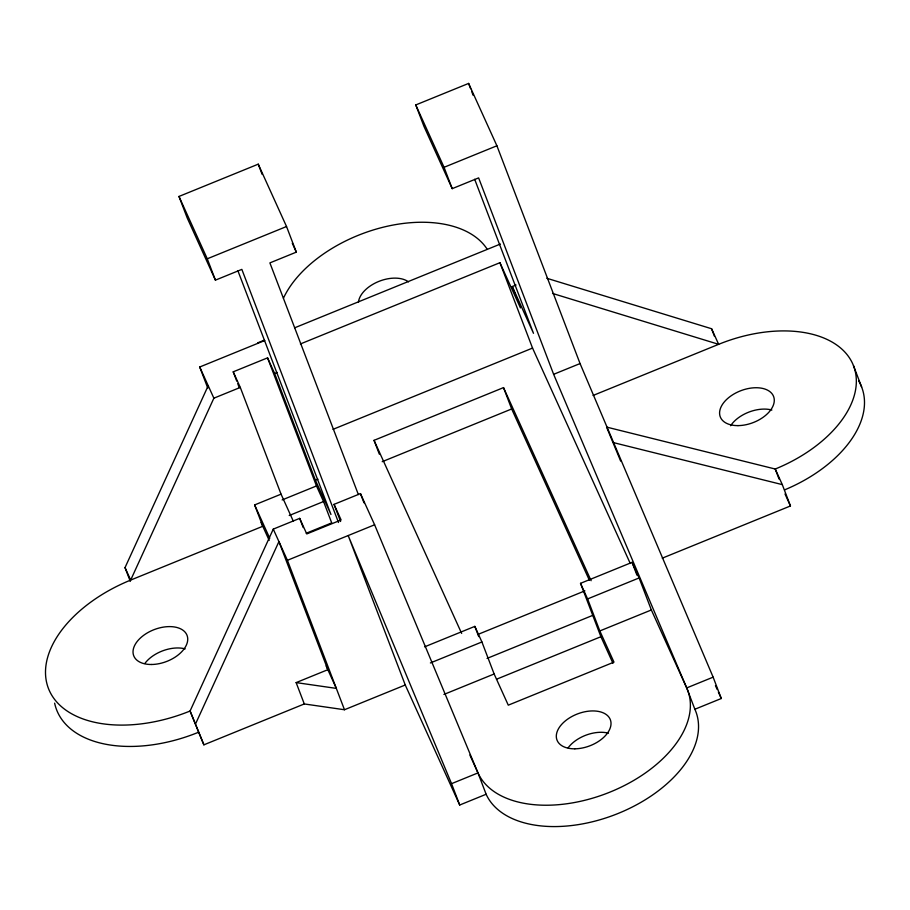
<?xml version="1.0" encoding="UTF-8"?>
<svg xmlns="http://www.w3.org/2000/svg" width="910" height="910" viewBox="0 0 910 910"><rect width="100%" height="100%" fill="white"/><g stroke="black" fill="none" stroke-linecap="round" stroke-linejoin="round"><path stroke-width="1.36" d="M130.289 581.422L125.023 567.612L208.208 385.703M293.282 521.123L281.053 494.164L240.286 387.421L213.873 398.182L130.676 580.079A119.87 71.81 -20.9 0 0 49.402 690.747A119.87 71.81 -20.9 0 0 190.076 711.017L203.886 744.835L304.293 703.953L344.48 709.743L405.257 684.991L459.709 805.02L486.133 794.259A112.738 67.533 -20.9 0 0 618.436 813.335A112.738 67.533 -20.9 0 0 694.865 709.254L721.289 698.505L713.133 677.154L580.057 363.556L496.905 145.782L468.616 83.424L415.768 104.946L423.923 126.297L452.213 188.654L478.626 177.894L553.633 374.317L686.709 687.914L694.865 709.254M486.133 794.259L477.977 772.909L374.613 524.786L360.462 493.607L334.038 504.367L341.113 519.963L306.761 533.942L299.697 518.359L273.273 529.12L190.076 711.017L203.886 744.835M195.741 723.484L278.926 541.587L327.85 669.692L296.137 682.602L304.293 703.953M338.497 522.499L241.844 269.383L215.431 280.144L187.142 217.797L178.986 196.446L258.247 164.164L286.536 226.522L296.319 252.138L269.895 262.899L358.369 494.574M178.986 196.446L207.275 258.793L286.536 226.522M415.768 104.946L444.057 167.304L496.905 145.782M257.701 342.865L263.991 340.306M294.624 327.827L500.409 244.028M207.787 388.138L199.722 367.003L264.787 340.499M300.391 343.957L499.931 262.694L520.44 307.899L512.284 286.548L516.061 285.012M236.748 381.074L233.222 371.826L267.563 357.846L274.638 373.43L315.406 480.184L330.956 514.48L237.851 270.645M274.638 373.43L277.152 372.406M333.003 429.349L532.543 348.086L630.243 563.438M379.322 454.147L374.044 440.338L503.514 387.614L591.113 580.705M553.633 374.317L580.057 363.556M125.023 567.612L130.676 580.079L262.785 526.276L254.629 504.925L281.053 494.164M315.406 480.184L317.92 479.161M282.134 499.931L316.487 485.94L323.55 501.535L331.706 522.886L306.26 533.237M382.2 461.688L511.67 408.965L589.339 580.17M289.209 515.515L323.55 501.535M593.081 395.463L718.65 344.321A114.159 68.386 -20.9 0 1 852.624 363.636A114.159 68.386 -20.9 0 1 775.229 469.025L779.062 479.07M273.273 529.12L287.412 560.298L374.613 524.786M424.606 646.839L474.838 626.376L481.913 641.971L494.141 673.991L508.28 705.17L613.977 662.127L599.827 630.948L587.598 598.928L580.523 583.333L632.052 562.357L639.116 577.941L651.355 609.973L686.709 687.914A112.738 67.533 -20.9 0 1 610.28 791.984A112.738 67.533 -20.9 0 1 477.977 772.909L451.553 783.669L459.709 805.02M662.264 558.171L790.449 505.96L782.304 484.62L775.229 469.025L606.549 427.074L620.654 461.086M477.648 634.543L584.88 590.863M430.385 662.946L481.913 641.971M587.598 598.928L639.116 577.941M487.066 658.408L592.751 615.365M443.909 694.444L494.141 673.991M599.827 630.948L651.355 609.973M496.53 679.224L600.907 636.716L612.953 663.254M686.709 687.914L713.133 677.154M296.137 682.602L336.336 688.392L326.144 665.949M613.624 442.658L782.304 484.62M546.808 278.267L711.574 328.738L718.65 344.321L552.529 293.441M785.011 493.971L790.449 505.96M715.453 685.651L717.205 689.507M718.365 692.078L721.289 698.505M512.284 286.548L533.499 333.31L474.679 179.281M292.281 243.232L296.319 252.138M374.044 440.338L461.654 633.428M469.867 755.027L477.977 772.909M233.222 371.826L240.286 387.421M199.722 367.003L213.873 398.182M254.629 504.925L269.769 538.31M261.09 522.533L269.189 540.404M451.553 783.669L348.189 535.546L405.257 684.991M853.5 365.695L861.645 387.046M711.574 328.738L714.452 336.268M468.616 83.424L470.629 88.714M471.642 91.353L473.154 95.322M632.052 562.357L636.943 575.165M499.931 262.694L532.543 348.086M444.057 167.304L452.213 188.654M580.523 583.333L600.907 636.716M503.514 387.614L511.67 408.965M474.838 626.376L478.751 636.625M258.247 164.164L262.16 174.413M360.462 493.607L363.989 502.832M334.038 504.367L340.579 521.498M267.563 357.846L316.487 485.94M207.275 258.793L215.431 280.144M299.697 518.359L303.212 527.584M237.76 383.713L239.273 387.683M287.412 560.298L344.48 709.743M283.442 298.196A112.738 67.533 -20.9 0 1 384.009 227.011A112.738 67.533 -20.9 0 1 486.873 248.737M358.449 302.245A28.54 17.097 -20.9 0 1 378.674 281.474A28.54 17.097 -20.9 0 1 408.488 281.861M730.639 425.732A28.54 17.097 -20.9 0 1 771.873 410.035M144.849 663.481A28.54 17.097 -20.9 0 1 185.185 648.875M198.232 732.368A119.87 71.81 -20.9 0 1 54.634 703.157M858.699 380.994A114.159 68.386 -20.9 0 1 784.534 489.899M568.136 747.815A28.54 17.097 -20.9 0 1 608.471 733.198M737.987 425.618A28.54 17.097 -20.9 0 0 773.796 397.056A28.54 17.097 -20.9 0 0 729.035 397.351A28.54 17.097 -20.9 0 0 737.987 425.618M151.583 664.493A28.54 17.097 -20.9 0 0 187.21 635.828A28.54 17.097 -20.9 0 0 142.347 636.329A28.54 17.097 -20.9 0 0 151.583 664.493M574.87 748.816A28.54 17.097 -20.9 0 0 610.496 720.151A28.54 17.097 -20.9 0 0 565.633 720.652A28.54 17.097 -20.9 0 0 574.87 748.816"/></g></svg>
